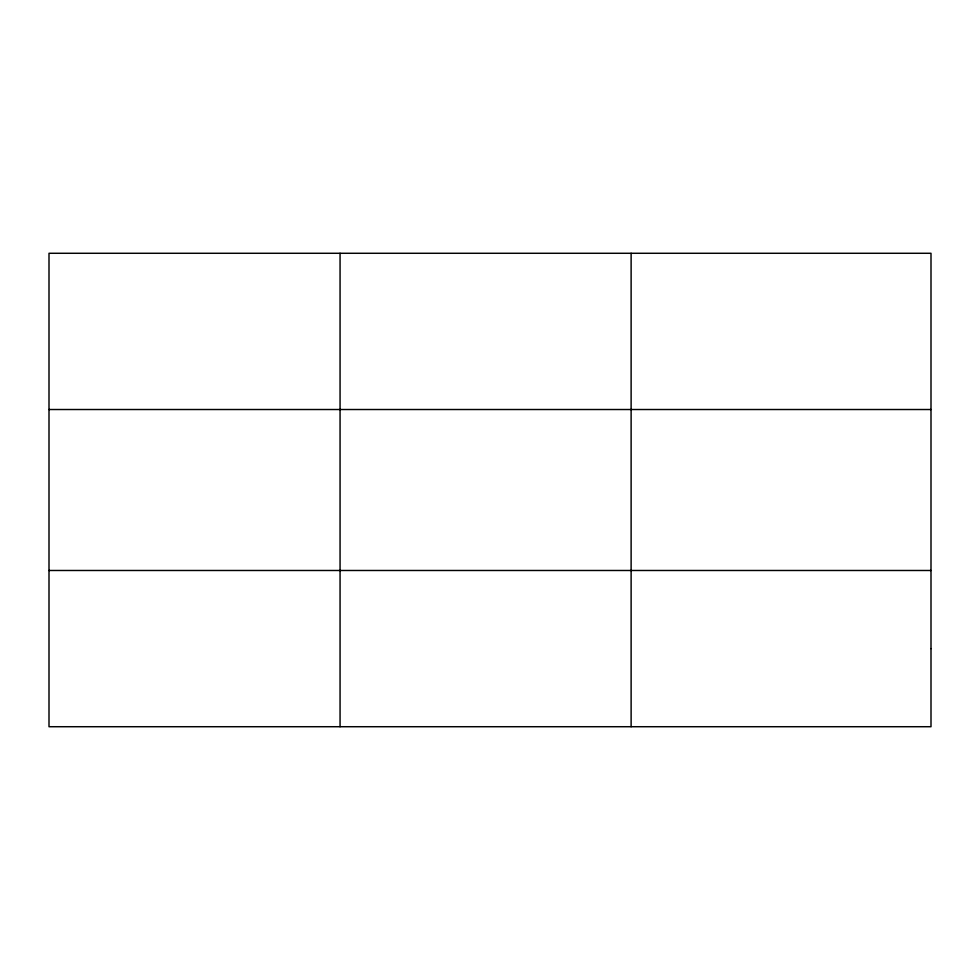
<?xml version="1.0" encoding="UTF-8"?>
<svg xmlns="http://www.w3.org/2000/svg" width="980" height="980" viewBox="0 0 980 980"><rect width="100%" height="100%" fill="white"/><g stroke="black" fill="none" stroke-linecap="round" stroke-linejoin="round"><path stroke-width="1.47" d="M340.06 726.719L340.06 253.281M631.12 726.719L631.12 253.281M49 409.518L931 409.518M49 570.483L931 570.483M931 648.601L931 726.719L49 726.719L49 253.281L931 253.281L931 648.601"/></g></svg>
